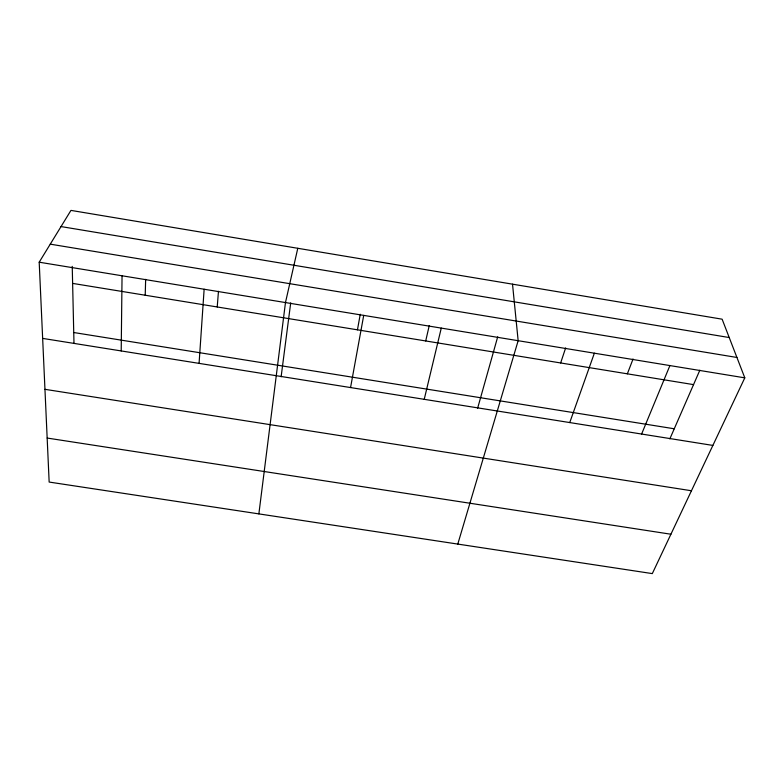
<?xml version="1.0" encoding="UTF-8"?>
<svg xmlns="http://www.w3.org/2000/svg" width="784" height="784" viewBox="0 0 784 784"><rect width="100%" height="100%" fill="white"/><g stroke="black" fill="none" stroke-linecap="round" stroke-linejoin="round"><path stroke-width="1.18" d="M121.206 350.938L122.049 275.782M145.216 295.225L145.657 279.339M199.077 363.374L204.134 289.237M217.227 306.965L218.462 291.276M258.867 513.892L285.474 302.565L297.783 248.293M281.123 376.79L290.707 302.849M357.455 329.829L360.248 314.257M350.556 387.561L363.717 315.393M425.712 340.952L429.25 325.566M424.232 399.33L441.274 328.104M477.642 408.17L497.713 336.797M457.787 544.086L518.155 340.707L512.52 284.171M560.648 362.953L565.646 347.929M569.743 422.566L594.36 353.192M627.347 373.831L633.06 358.984M641.606 434.042L669.908 365.579M669.85 438.864L699.838 370.205M744.8 377.849L652.308 573.604L49.157 482.062L39.2 262.199L70.952 210.396L722.123 319.186L744.8 377.849L39.2 262.199M47.158 438.05L670.908 534.227M44.953 389.325L691.449 490.755M42.65 338.394L712.872 445.42M73.745 332.524L674.25 428.779M72.628 283.396L693.546 384.621M50.264 244.157L736.921 357.465M61.044 226.576L729.218 337.541M72.236 266.364L73.99 343.431"/></g></svg>
